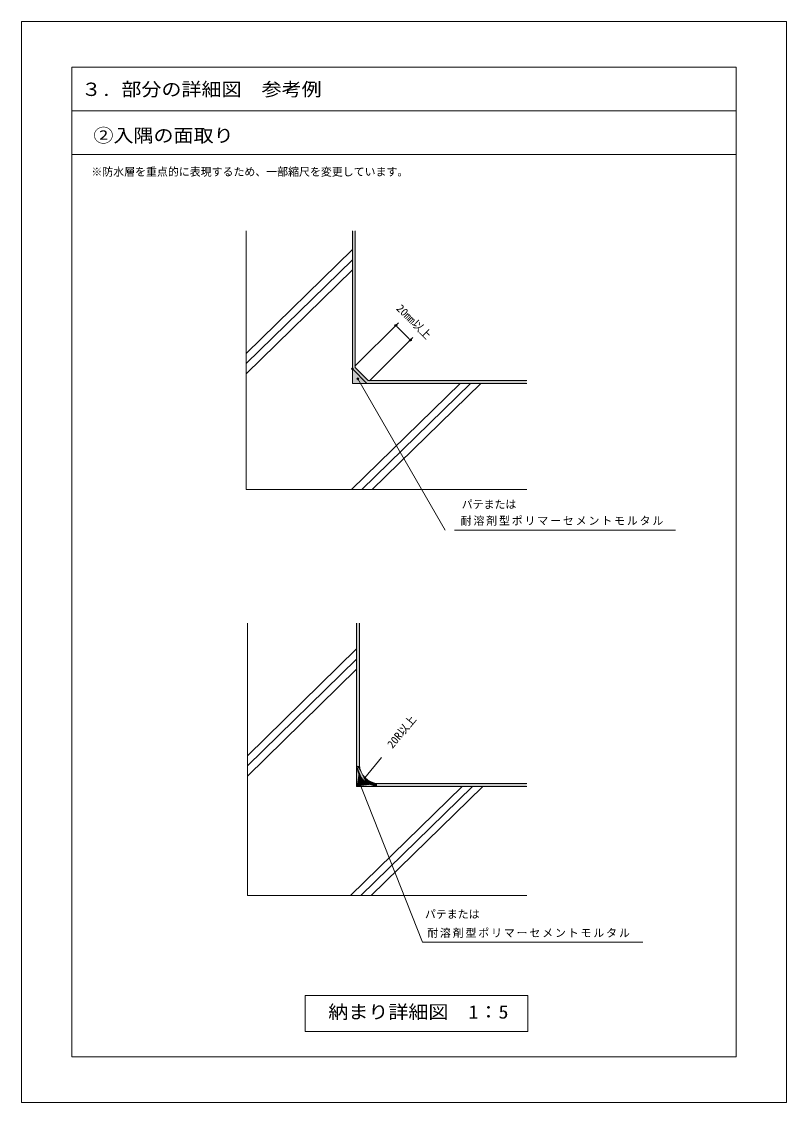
# Model space of a CAD drawing. Units: millimetres, scale not verified. Extents: x -505 to 545, y -737 to 748.
import ezdxf
from ezdxf.enums import TextEntityAlignment as Align

# ---------------------------------------------------------------- set-up
doc = ezdxf.new("R2010")
doc.units = ezdxf.units.MM
doc.header["$LTSCALE"] = 5
doc.header["$PDMODE"] = 32
doc.header["$PDSIZE"] = 2.5
doc.layers.add('0-0_0', color=7, linetype='Continuous')
for name, color, linetype, lineweight in [('0-1_WAKU', 7, 'Continuous', 18), ('0-2_KUTAI', 4, 'Continuous', 18), ('0-A_0-A', 6, 'Continuous', 18)]:
    doc.layers.add(name, color=color, linetype=linetype, lineweight=lineweight)
doc.styles.add('ＭＳ ゴシック', font='')
doc.styles.get('ＭＳ ゴシック').set_extended_font_data('MS Gothic')

# ---------------------------------------------------------------- blocks, each defined once
blk = doc.blocks.new('_DOT')
at = {"layer": '0-0_0'}
for p, q in [((-0.833, 0), (-1.667, 0)), ((0.417, 0), (-0.417, 0))]:
    blk.add_line(p, q, dxfattribs=at)
blk.add_circle((0, 0), 0.417, dxfattribs=at)

msp = doc.modelspace()

# ---------------------------------------------------------------- linework, layer by layer
at = {"layer": '0-1_WAKU', "color": 6}
for p, q in [((-436.285, 685.928), (-436.285, -674.072)), ((476.215, 685.928), (-436.285, 685.928)), ((476.215, 685.928), (476.215, -674.072)), ((476.215, -674.072), (-436.285, -674.072))]:
    msp.add_line(p, q, dxfattribs=at)
at = {"layer": '0-1_WAKU', "color": 4}
for p, q in [((-50.862, 251.383), (-50.862, 460.839)), ((76.696, 49.669), (-43.386, 257.656)), ((89.196, 49.669), (392.595, 49.669)), ((-40.236, -299.564), (-36.565, -308.866)), ((-36.565, -308.866), (45.312, -516.353)), ((45.312, -516.353), (57.812, -516.353)), ((57.812, -516.353), (347.662, -516.353))]:
    msp.add_line(p, q, dxfattribs=at)
at = {"layer": '0-1_WAKU', "color": 2}
for p, q in [((-46.862, 273.04), (-46.862, 460.839)), ((-46.862, 273.04), (-29.29, 255.468)), ((188.552, 255.383), (-29.206, 255.383)), ((-41.03, -77.911), (-41.03, -272.37)), ((-17.607, -298.37), (188.552, -298.37))]:
    msp.add_line(p, q, dxfattribs=at)
at = {"layer": '0-1_WAKU', "color": 4}
msp.add_lwpolyline([(188.552, 251.383), (125.547, 251.383), (-50.862, 251.383)], dxfattribs=at)
at = {"layer": '0-1_WAKU', "color": 2}
msp.add_arc((-15.03, -272.37), 26, 180, 270, dxfattribs=at)
at = {"layer": '0-1_WAKU', "color": 4}
msp.add_point((-43.386, 257.656), dxfattribs=at)
at = {"layer": '0-1_WAKU'}
for points in [[(-46.862, 460.839), (-50.862, 460.839), (-50.862, 271.383)], [(-50.862, 271.383), (-46.862, 273.04), (-46.862, 460.839)], [(-50.862, 271.383), (-30.862, 251.383), (-46.862, 273.04)], [(-30.862, 251.383), (-29.29, 255.468), (-46.862, 273.04)], [(-30.862, 251.383), (188.552, 255.383), (-29.29, 255.468)], [(-30.862, 251.383), (188.552, 251.383), (188.552, 255.383)], [(-45.03, -77.911), (-44.55, -274.531), (-41.03, -77.911), (-40.789, -274.531)], [(-44.55, -274.531), (-44.36, -279.821), (-43.307, -282.679)], [(-44.55, -274.531), (-43.307, -282.679), (-41.501, -286.591)], [(-44.55, -274.531), (-41.501, -286.591), (-37.74, -291.555)], [(-44.55, -274.531), (-37.74, -291.555), (-32.775, -296.219)], [(-40.448, -278.918), (-40.94, -274.531), (-44.55, -274.531)], [(-38.643, -283.431), (-40.448, -278.918), (-44.55, -274.531)], [(-38.643, -283.431), (-44.55, -274.531), (-32.775, -296.219)], [(-32.775, -296.219), (-35.333, -288.847), (-38.643, -283.431)], [(-32.775, -296.219), (-31.873, -292.458), (-35.333, -288.847)], [(-32.775, -296.219), (-17.016, -302.199), (-31.873, -292.458)], [(-32.775, -296.219), (-27.059, -299.98), (-19.837, -302.086)], [(-32.775, -296.219), (-19.837, -302.086), (-17.016, -302.199)], [(-17.016, -302.199), (-26.607, -295.768), (-31.873, -292.458)], [(-17.016, -302.199), (-20.74, -297.874), (-26.607, -295.768)], [(-17.016, -302.199), (-16.904, -298.401), (-20.74, -297.874)], [(-16.904, -298.401), (-17.016, -302.199), (188.552, -298.37), (188.552, -302.37)]]:
    msp.add_solid(points, dxfattribs=at)
at = {"layer": '0-2_KUTAI'}
for p, q in [((-196.862, 460.839), (-196.862, 105.383)), ((-196.862, 292.46), (-50.862, 435.169)), ((-196.862, 278.476), (-50.862, 421.185)), ((-196.862, 264.493), (-50.862, 407.201)), ((-47.327, 274.919), (12.242, 334.488)), ((12.242, 327.417), (25.171, 314.488)), ((-27.327, 254.919), (32.242, 314.488)), ((-52.337, 105.383), (97.03, 251.383)), ((-38.031, 105.383), (111.336, 251.383)), ((-23.725, 105.383), (125.593, 251.336)), ((-196.862, 105.383), (188.552, 105.383)), ((-45.03, -77.911), (-45.03, -282.37)), ((-195.03, -260.193), (-45.03, -113.575)), ((-195.03, -274.177), (-45.03, -127.558)), ((-195.03, -288.16), (-45.03, -141.542)), ((-10.803, -262.716), (-33.96, -290.813)), ((-45.03, -282.37), (-45.03, -302.37)), ((-53.716, -452.37), (99.744, -302.37)), ((-45.03, -302.37), (188.552, -302.37)), ((-39.41, -452.37), (114.05, -302.37)), ((-25.104, -452.37), (128.356, -302.37))]:
    msp.add_line(p, q, dxfattribs=at)
at = {"layer": '0-2_KUTAI', "color": 7}
msp.add_line((-50.862, 271.383), (-30.862, 251.383), dxfattribs=at)
msp.add_line((-50.862, 271.383), (-30.862, 251.383), dxfattribs=at)
msp.add_line((-50.862, 271.383), (-30.862, 251.383), dxfattribs=at)
at = {"layer": '0-2_KUTAI'}
msp.add_lwpolyline([(-195.03, -77.911), (-195.03, -452.37), (188.552, -452.37)], dxfattribs=at)
msp.add_lwpolyline([(-115.816, -589.827), (190.209, -589.827), (190.209, -639.054), (-115.816, -639.054)], close=True, dxfattribs=at)
msp.add_arc((-15.03, -272.37), 30, 180, 270, dxfattribs=at)
for p in [(28.707, 310.952), (-33.724, -290.526)]:
    msp.add_point(p, dxfattribs=at)
at = {"layer": '0-2_KUTAI', "color": 7}
msp.add_point((-50.862, 271.383), dxfattribs=at)
at = {"layer": '0-2_KUTAI', "color": 8}
for points in [[(-50.862, 271.383), (-50.862, 251.383), (-30.862, 251.383)], [(-45.03, -302.37), (-44.135, -278.881), (-45.03, -272.37)], [(-45.03, -302.37), (-42.432, -285.411), (-44.135, -278.881)], [(-45.03, -302.37), (-38.741, -290.522), (-42.432, -285.411)], [(-45.03, -302.37), (-36.186, -294.212), (-38.741, -290.522)], [(-45.03, -302.37), (-31.643, -297.619), (-36.186, -294.212)], [(-45.03, -302.37), (-26.817, -300.174), (-31.643, -297.619)], [(-45.03, -302.37), (-23.268, -301.31), (-26.817, -300.174)], [(-45.03, -302.37), (-19.861, -302.02), (-23.268, -301.31)], [(-45.03, -302.37), (-17.016, -302.199), (-19.861, -302.02)]]:
    msp.add_solid(points, dxfattribs=at)
at = {"layer": '0-A_0-A'}
for p, q in [((-436.285, 685.928), (-436.285, -674.072)), ((476.215, 685.928), (-436.285, 685.928)), ((476.215, 685.928), (476.215, -674.072)), ((476.215, 625.928), (-436.285, 625.928)), ((476.215, 565.928), (-436.285, 565.928)), ((476.215, -674.072), (-436.285, -674.072))]:
    msp.add_line(p, q, dxfattribs=at)
at = {"layer": '0-A_0-A', "color": 7}
msp.add_lwpolyline([(-505.035, -736.572), (544.965, -736.572), (544.965, 748.428), (-505.035, 748.428)], close=True, dxfattribs=at)

# ---------------------------------------------------------------- block references
at = {"layer": '0-2_KUTAI', "xscale": 3, "yscale": 3}
for p, rotation in [((8.707, 330.952), 135), ((28.707, 310.952), 315)]:
    msp.add_blockref('_DOT', p, dxfattribs=dict(at, rotation=rotation))

# ---------------------------------------------------------------- texts
at = {"layer": '0-1_WAKU', "style": 'ＭＳ ゴシック', "width": 1.1}
for s, p in [('３. 部分の詳細図\u3000参考例', (-423.031, 640.748)), ('②入隅の面取り', (-406.496, 577.362))]:
    msp.add_text(s, height=18.33, dxfattribs=at).set_placement(p, align=Align.BOTTOM_LEFT)
at = {"layer": '0-1_WAKU', "style": 'ＭＳ ゴシック'}
msp.add_text('※防水層を重点的に表現するため、一部縮尺を変更しています。', height=11, dxfattribs=at).set_placement((-409.252, 533.268), align=Align.BOTTOM_LEFT)
at = {"layer": '0-2_KUTAI', "color": 7, "style": 'ＭＳ ゴシック'}
for s, rotation, p in [('20mm以上', 315, (6.333, 351.005)), ('20R以上', 50.506, (6.828, -253.115))]:
    msp.add_text(s, height=11, rotation=rotation, dxfattribs=at).set_placement(p, align=Align.BOTTOM_LEFT)
for p in [(99.153, 76.273), (48.648, -486.794)]:
    msp.add_text('パテまたは', height=11, dxfattribs=at).set_placement(p, align=Align.BOTTOM_LEFT)
at = {"layer": '0-2_KUTAI', "color": 7, "style": 'ＭＳ ゴシック', "width": 1.1}
msp.add_text('納まり詳細図\u30001：5', height=18.33, dxfattribs=at).set_placement((-84.055, -626.969), align=Align.BOTTOM_LEFT)
at = {"layer": '0-2_KUTAI', "color": 7, "char_height": 11, "attachment_point": 7, "style": 'ＭＳ ゴシック'}
for insert in [(97.728, 55.749), (51.724, -510.611)]:
    msp.add_mtext('\\T1.17;耐溶剤型ポリマーセメントモルタル', dxfattribs=dict(at, insert=insert))

doc.saveas('drawing.dxf')
